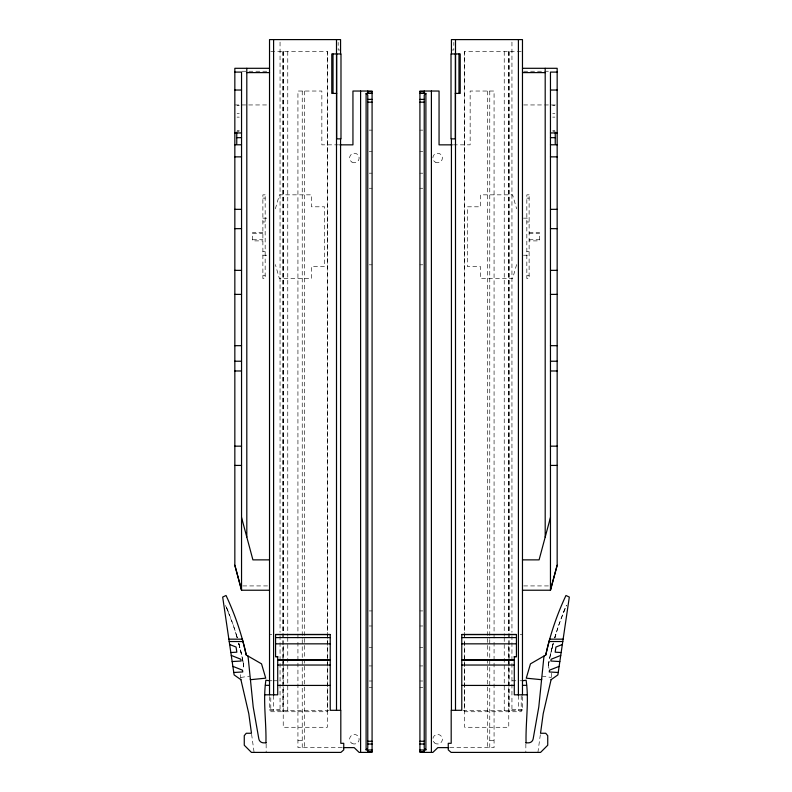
<?xml version="1.0" encoding="UTF-8"?>
<svg xmlns="http://www.w3.org/2000/svg" width="792" height="792" viewBox="0 0 792 792"><rect width="100%" height="100%" fill="white"/><g stroke="black" fill="none" stroke-linecap="round" stroke-linejoin="round"><path stroke-width="0.59" stroke-dasharray="3.96 2.97" d="M551.628 673.19L551.133 678.556M548.42 664.666L548.361 665.31L549.282 660.132M548.371 665.092L548.45 664.448A272.983 272.983 0 0 1 553.044 643.936M537.907 752.4L540.392 734.243M550.183 655.816L553.133 643.767M552.192 647.232L553.192 643.658M554.846 637.708L555.845 634.135L554.697 637.976A272.983 272.983 0 0 1 566.399 605.405M275.378 208.831L279.388 194.842L311.444 194.842L311.444 206.801L324.601 206.801L324.601 266.597L311.444 266.597L311.444 278.556L279.388 278.556L275.378 264.558M516.622 264.558L512.612 278.556L480.556 278.556L480.556 266.597L467.399 266.597L467.399 206.801L480.556 206.801L480.556 194.842L512.612 194.842L516.622 208.831M554.697 637.976L558.677 625.373M558.806 625.007L565.221 608.187M563.548 612.256L566.478 605.444M240.758 677.447L249.955 676.091M340.57 50.005L338.174 50.005L338.174 42.352M451.43 50.005L453.826 50.005L453.826 42.352M270.785 51.559L327.591 51.559L327.591 638.798M521.215 51.559L464.409 51.559L464.409 638.798M242.015 71.25L268.33 71.25M523.67 71.25L549.985 71.25M234.838 104.95L268.33 104.95M523.67 104.95L557.162 104.95M237.075 105.524L239.303 105.524M552.697 105.524L554.925 105.524M237.075 113.721L239.303 113.721M552.697 113.721L554.925 113.721M237.075 117.127L239.303 117.127M552.697 117.127L554.925 117.127M369.211 130.135L372.082 130.135M419.918 130.135L422.789 130.135M237.075 130.551L239.303 130.551M552.697 130.551L554.925 130.551M239.144 131.571L236.758 131.65M552.856 131.571L555.241 131.65M338.59 144.847L321.849 144.847L321.849 91.031L297.931 91.031L297.931 638.807M453.41 144.847L470.151 144.847L470.151 91.031L494.069 91.031L494.069 638.807M369.211 151.658L372.082 151.658M419.918 151.658L422.789 151.658M369.211 173.191L372.082 173.191M419.918 173.191L422.789 173.191M369.211 188.258L372.082 188.258M419.918 188.258L422.789 188.258M262.885 198.119L265.162 198.119M526.838 198.119L529.115 198.119M262.885 218.156L268.538 218.156M523.462 218.156L529.115 218.156M262.885 221.968L265.162 221.968M526.838 221.968L529.115 221.968M262.885 232.511L252.599 232.511L252.599 240.887L262.885 240.887M529.115 232.511L539.402 232.511L539.402 240.887L529.115 240.887M252.599 233.65L262.885 233.65M529.115 233.65L539.402 233.65M252.599 239.738L262.885 239.738M529.115 239.738L539.402 239.738M262.885 251.42L265.162 251.42M526.838 251.42L529.115 251.42M262.885 255.232L268.538 255.232M523.462 255.232L529.115 255.232M369.211 264.805L372.082 264.805M419.918 264.805L422.789 264.805M262.885 275.269L265.162 275.269M526.838 275.269L529.115 275.269M242.817 585.922L268.31 585.922M523.69 585.922L549.183 585.922M369.211 610.919L372.082 610.919M419.918 610.919L422.789 610.919M369.211 625.987L372.082 625.987M419.918 625.987L422.789 625.987M269.527 634.481L271.864 634.481M520.136 634.481L522.472 634.481M369.211 647.51L372.082 647.51M419.918 647.51L422.789 647.51M369.211 665.933L372.082 665.933M419.918 665.933L422.789 665.933M269.527 680.764L271.864 680.764M273.032 680.764L280.051 680.764M511.949 680.764L518.968 680.764M520.136 680.764L522.472 680.764M369.211 681.001L372.082 681.001M419.918 681.001L422.789 681.001M369.211 687.456L372.082 687.456M419.918 687.456L422.789 687.456M269.527 709.345L280.051 709.345M511.949 709.345L522.472 709.345M329.096 710.305L269.527 710.305L269.527 695.455M462.904 710.305L522.472 710.305L522.472 695.455M297.931 740.441L302.237 740.441M489.763 740.441L494.069 740.441M342.085 747.618L297.931 747.618L297.931 639.669M449.915 747.618L494.069 747.618L494.069 639.669M542.045 676.091L551.242 677.447M225.522 605.444L233.195 625.007M226.779 608.187L228.452 612.256M233.323 625.373L237.303 637.976A272.983 272.983 0 0 0 225.601 605.405M237.303 637.976L236.155 634.135L237.155 637.708M238.808 643.658L241.817 655.816M238.867 643.767L239.808 647.232M242.718 660.132L243.629 665.092M251.608 734.243L254.093 752.4M238.956 643.936A272.983 272.983 0 0 1 243.55 664.448L243.639 665.31L243.58 664.666M240.867 678.556L240.372 673.19M525.848 744.025L525.848 752.4M521.215 695.663L521.215 711.741L464.409 711.741L464.409 640.035M518.404 695.455L518.404 710.305M511.949 42.075L511.949 632.343M511.949 635.699L511.949 710.305M509.256 51.559L509.256 711.741M508.771 51.559L508.771 632.006M508.771 645.995L508.771 727.284L464.637 727.284L464.637 634.481M508.543 51.559L508.543 711.741M504.237 51.559L504.237 636.322M504.237 637.56L504.237 711.741M489.763 91.031L489.763 638.807M489.763 639.669L489.763 747.618M487.377 91.031L487.377 747.618M464.637 51.559L464.637 632.006M327.591 640.035L327.591 711.741L270.785 711.741L270.785 695.663M327.363 51.559L327.363 632.006M327.363 634.481L327.363 727.284L283.229 727.284L283.229 645.995M304.623 91.031L304.623 747.618M302.237 91.031L302.237 638.807M302.237 639.669L302.237 747.618M287.763 51.559L287.763 636.322M287.763 637.56L287.763 711.741M283.457 51.559L283.457 711.741M283.229 51.559L283.229 632.006M282.744 51.559L282.744 711.741M280.051 42.075L280.051 632.343M280.051 635.699L280.051 710.305M273.596 695.455L273.596 710.305M266.152 744.025L266.152 752.4M238.699 642.975A328.215 299.089 -8.4 0 1 243.55 664.448A7.118 6.484 -8.4 0 1 243.649 665.528L242.966 668.28A5.92 5.92 0 0 0 243.55 664.448M548.45 664.448A5.92 5.92 0 0 0 549.034 668.28L548.351 665.528A7.118 6.484 8.4 0 1 548.45 664.448A328.215 299.089 8.4 0 1 553.301 642.975M265.162 194.842L262.885 194.842L262.885 278.556L265.162 278.556L265.162 194.842M529.115 194.842L526.838 194.842L526.838 278.556L529.115 278.556L529.115 194.842M351.985 162.142A4.782 4.782 0 0 0 359.162 158.004A4.782 4.782 0 0 0 351.985 153.856A4.782 4.782 0 0 0 351.985 162.142M351.985 743.391A4.782 4.782 0 0 0 359.162 739.243A4.782 4.782 0 0 0 351.985 735.105A4.782 4.782 0 0 0 351.985 743.391M435.224 162.142A4.782 4.782 0 0 0 442.401 158.004A4.782 4.782 0 0 0 435.224 153.856A4.782 4.782 0 0 0 435.224 162.142M434.61 742.965A4.782 4.782 0 0 0 442.342 739.995A4.782 4.782 0 0 0 435.907 734.778A4.782 4.782 0 0 0 434.61 742.965"/><path stroke-width="1.19" d="M543.985 656.043L538.788 707.009L533.164 738.877A4.782 4.782 0 0 1 528.452 742.837L525.848 742.837M541.659 678.982L541.57 679.704L526.274 678.17L530.462 663.854L545.767 655.014A277.467 277.467 0 0 1 565.963 595.485L569.319 597.069L557.875 674.903L551.024 679.734M551.093 679.675L543.213 713.661L540.53 733.263L545.728 733.263L547.737 735.659L547.737 745.222L540.56 752.4L451.113 752.4L448.252 749.885L448.252 743.312L451.192 743.312L451.192 710.305L461.776 710.305L461.776 634.481L516.433 634.481L516.433 656.726L514.285 656.726M550.46 517.443L539.095 559.865L522.472 559.865M557.162 565.231L550.46 590.159L557.162 565.231L557.162 68.3L522.472 68.3M562.35 644.5L555.925 647.044L555.172 652.182L561.162 652.529M560.736 655.429L551.113 659.251L550.856 661.033L559.835 661.558M559.132 666.359L549.509 670.171L549.252 671.953L558.231 672.487M522.472 680.764L526.126 680.219C529.165 701.059 525.542 721.948 526.066 742.837M230.838 652.529L236.828 652.182L236.075 647.044L229.65 644.5M232.165 661.558L241.144 661.033L240.887 659.251L231.264 655.429M233.769 672.487L242.748 671.953L242.491 670.171L232.868 666.359M269.527 68.3L234.838 68.3L234.838 565.231L241.54 590.159L234.838 565.231M234.838 72.102L241.54 72.102L241.54 590.228L269.527 590.228M557.162 72.102L550.46 72.102L550.46 590.228L522.472 590.228M246.807 72.607L269.527 72.607M522.472 72.607L545.193 72.607M234.838 90.031L241.54 90.031M550.46 90.031L557.162 90.031M367.775 91.813L372.082 91.813M419.918 91.813L424.225 91.813M336.669 93.416L331.779 93.416L331.779 53.955L340.986 53.955L340.986 138.867L336.679 138.867L336.679 53.955M372.082 93.416L366.102 93.416L366.102 750.004L372.082 750.004M419.918 93.416L425.898 93.416L425.898 750.004L419.918 750.004M455.331 93.416L460.221 93.416L460.221 53.955L451.014 53.955L451.014 138.867L455.321 138.867L455.321 53.955M367.775 99.396L372.082 99.396M419.918 99.396L424.225 99.396M367.775 102.178L372.082 102.178M419.918 102.178L424.225 102.178M234.838 132.947L241.54 132.947M550.46 132.947L557.162 132.947M236.758 137.669L241.54 137.669M550.46 137.669L555.241 137.669M234.838 144.787L241.54 144.787M339.788 144.847L352.945 144.847L352.945 91.031L372.082 91.031L372.082 752.4L359.123 752.4L354.173 747.618L343.292 747.618M452.212 144.847L439.055 144.847L439.055 91.031L419.918 91.031L419.918 752.4L432.877 752.4L437.827 747.618L448.708 747.618M550.46 144.787L557.162 144.787M234.838 156.865L241.54 156.865M550.46 156.865L557.162 156.865M234.838 209.335L241.54 209.335M550.46 209.335L557.162 209.335M234.838 228.66L241.54 228.66M550.46 228.66L557.162 228.66M234.838 270.349L241.54 270.349M550.46 270.349L557.162 270.349M234.838 294.386L241.54 294.386M550.46 294.386L557.162 294.386M234.838 345.678L241.54 345.678M550.46 345.678L557.162 345.678M234.838 361.221L241.54 361.221M550.46 361.221L557.162 361.221M234.838 370.983L241.54 370.983M550.46 370.983L557.162 370.983M234.838 446.163L241.54 446.163M550.46 446.163L557.162 446.163M234.838 465.419L241.54 465.419M550.46 465.419L557.162 465.419M269.527 559.865L252.905 559.865L241.54 517.443M275.567 634.55L330.224 634.55M461.776 634.55L516.433 634.55M275.567 637.59L330.224 637.59M461.776 637.59L516.433 637.59M228.868 639.164L242.303 639.164L242.956 641.55L229.215 641.53M563.132 639.164L549.697 639.164L549.054 641.51L562.785 641.53M275.567 643.837L330.224 643.837M461.776 643.837L516.433 643.837M275.567 656.588L277.715 656.588L277.715 694.812L264.746 694.812M516.433 656.588L514.285 656.588L514.285 694.812L527.254 694.812M277.715 656.726L275.567 656.726L275.567 634.481L330.224 634.481L330.224 710.305L340.808 710.305L340.808 743.312L343.748 743.312L343.748 749.885L340.887 752.4L251.44 752.4L244.263 745.222L244.263 735.659L246.272 733.263L251.47 733.263L248.787 713.661L240.907 679.675M277.715 659.835L330.224 659.835M461.776 659.835L514.285 659.835M277.715 660.261L330.224 660.261M461.776 660.261L514.285 660.261M277.715 665.033L330.224 665.033M461.776 665.033L514.285 665.033M265.419 685.327L269.527 685.327M277.715 685.427L330.224 685.427M461.776 685.427L514.285 685.427M522.472 685.327L526.581 685.327M367.775 741.253L372.082 741.253M419.918 741.253L424.225 741.253M266.152 742.837L263.548 742.837A4.782 4.782 0 0 1 258.835 738.877L253.212 707.009L248.015 656.043M367.775 744.025L372.082 744.025M419.918 744.025L424.225 744.025M367.775 751.608L372.082 751.608M419.918 751.608L424.225 751.608M269.527 680.764L265.874 680.219C262.835 701.059 266.458 721.948 265.934 742.837M240.976 679.734L234.125 674.903L222.681 597.069L226.037 595.485A277.467 277.467 0 0 1 246.233 655.014L261.538 663.854L265.726 678.17L250.43 679.704L250.341 678.982M555.241 132.739L555.241 143.768M545.193 68.3L545.193 537.085M522.472 694.812L522.472 39.6L451.43 39.6L451.43 54.43M518.404 39.6L518.404 695.455M458.974 53.955L458.974 93.416M455.588 53.955L455.588 93.416M455.499 39.6L455.499 54.45M455.499 92.812L455.499 710.305M451.43 138.451L451.43 710.305M431.402 91.031L431.402 752.4M424.225 91.031L424.225 93.496M424.225 749.925L424.225 752.4M367.775 91.031L367.775 93.496M367.775 749.925L367.775 752.4M360.598 91.031L360.598 752.4M340.57 54.43L340.57 39.6L269.527 39.6L269.527 694.812M340.57 138.451L340.57 710.305M336.501 39.6L336.501 710.305M333.026 53.955L333.026 93.416M273.596 39.6L273.596 695.455M246.807 68.3L246.807 537.085M236.758 132.739L236.758 143.768M243.164 642.322A333.412 303.831 -8.4 0 1 246.233 655.014M366.102 749.598A14.81 7.197 90 0 0 367.775 748.341L367.775 95.09A14.81 7.197 90 0 0 366.102 93.822M425.898 749.598A14.81 7.197 -90 0 1 424.225 748.341L424.225 95.09A14.81 7.197 -90 0 1 425.898 93.822M545.767 655.014A333.412 303.831 8.4 0 1 548.836 642.322"/></g></svg>
